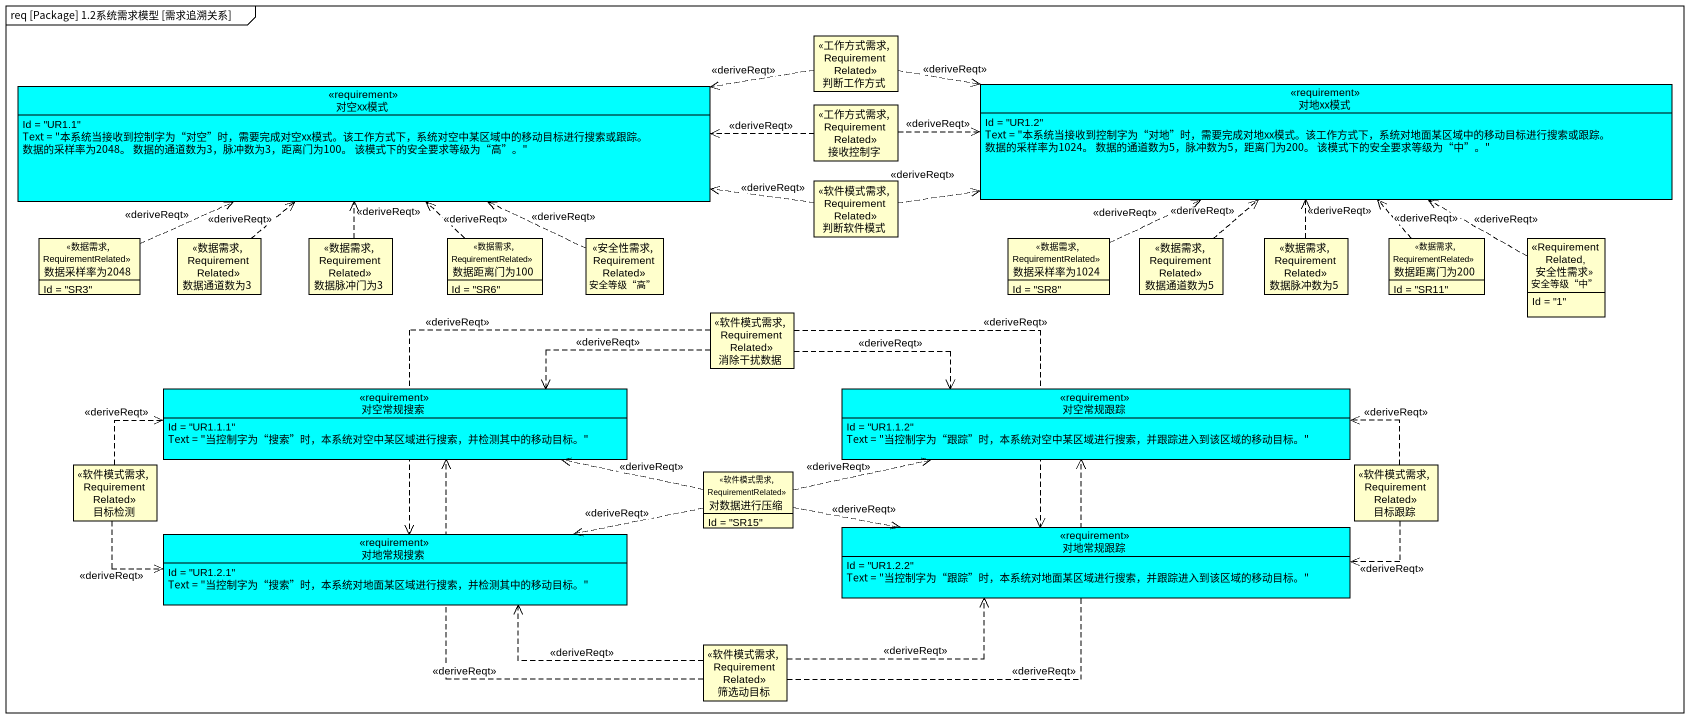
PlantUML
@startuml
mainframe req [Package] 1.2系统需求模型 [需求追溯关系]
hide circle
hide empty members
class 判断工作方式 <<工作方式需求, RequirementRelated>>
class 对空xx模式 <<requirement>> #00FFFF {
  Id = "UR1.1"
  Text = "本系统当接收到控制字为“对空”时，需要完成对空xx模式。该工作方式下，系统对空中某区域中的移动目标进行搜索或跟踪。 数据的采样率为2048。 数据的通道数为3，脉冲数为3，距离门为100。 该模式下的安全要求等级为“高”。"
}
class 接收控制字 <<工作方式需求, RequirementRelated>>
class 对地xx模式 <<requirement>> #00FFFF {
  Id = "UR1.2"
  Text = "本系统当接收到控制字为“对地”时，需要完成对地xx模式。该工作方式下，系统对地面某区域中的移动目标进行搜索或跟踪。 数据的采样率为1024。 数据的通道数为5，脉冲数为5，距离门为200。 该模式下的安全要求等级为“中”。"
}
class 判断软件模式 <<软件模式需求, RequirementRelated>>
class 数据采样率为2048 <<数据需求, RequirementRelated>> {
  Id = "SR3"
}
class 数据通道数为3 <<数据需求, RequirementRelated>>
class 数据脉冲门为3 <<数据需求, RequirementRelated>>
class 数据距离门为100 <<数据需求, RequirementRelated>> {
  Id = "SR6"
}
class "安全等级“高”" as 安全等级_高 <<安全性需求, RequirementRelated>>
class 数据采样率为1024 <<数据需求, RequirementRelated>> {
  Id = "SR8"
}
class 数据通道数为5 <<数据需求, RequirementRelated>>
class 数据脉冲数为5 <<数据需求, RequirementRelated>>
class 数据距离门为200 <<数据需求, RequirementRelated>> {
  Id = "SR11"
}
class "安全等级“中”" as 安全等级_中 <<RequirementRelated, 安全性需求>> {
  Id = "1"
}
class 消除干扰数据 <<软件模式需求, RequirementRelated>>
class 对空常规搜索 <<requirement>> #00FFFF {
  Id = "UR1.1.1"
  Text = "当控制字为“搜索”时，本系统对空中某区域进行搜索，并检测其中的移动目标。"
}
class 对空常规跟踪 <<requirement>> #00FFFF {
  Id = "UR1.1.2"
  Text = "当控制字为“跟踪”时，本系统对空中某区域进行搜索，并跟踪进入到该区域的移动目标。"
}
class 目标检测 <<软件模式需求, RequirementRelated>>
class 对数据进行压缩 <<软件模式需求, RequirementRelated>> {
  Id = "SR15"
}
class 目标跟踪 <<软件模式需求, RequirementRelated>>
class 对地常规搜索 <<requirement>> #00FFFF {
  Id = "UR1.2.1"
  Text = "当控制字为“搜索”时，本系统对地面某区域进行搜索，并检测其中的移动目标。"
}
class 对地常规跟踪 <<requirement>> #00FFFF {
  Id = "UR1.2.2"
  Text = "当控制字为“跟踪”时，本系统对地面某区域进行搜索，并跟踪进入到该区域的移动目标。"
}
class 筛选动目标 <<软件模式需求, RequirementRelated>>
判断工作方式 .left.> 对空xx模式 : <<deriveReqt>>
判断工作方式 .right.> 对地xx模式 : <<deriveReqt>>
接收控制字 .left.> 对空xx模式 : <<deriveReqt>>
接收控制字 .right.> 对地xx模式 : <<deriveReqt>>
判断软件模式 .left.> 对空xx模式 : <<deriveReqt>>
判断软件模式 .right.> 对地xx模式 : <<deriveReqt>>
数据采样率为2048 .right.> 对空xx模式 : <<deriveReqt>>
数据通道数为3 .up.> 对空xx模式 : <<deriveReqt>>
数据脉冲门为3 .up.> 对空xx模式 : <<deriveReqt>>
数据距离门为100 .up.> 对空xx模式 : <<deriveReqt>>
安全等级_高 .left.> 对空xx模式 : <<deriveReqt>>
数据采样率为1024 .right.> 对地xx模式 : <<deriveReqt>>
数据通道数为5 .up.> 对地xx模式 : <<deriveReqt>>
数据脉冲数为5 .up.> 对地xx模式 : <<deriveReqt>>
数据距离门为200 .up.> 对地xx模式 : <<deriveReqt>>
安全等级_中 .left.> 对地xx模式 : <<deriveReqt>>
消除干扰数据 .left.> 对空常规搜索 : <<deriveReqt>>
消除干扰数据 .right.> 对空常规跟踪 : <<deriveReqt>>
消除干扰数据 ..> 对地常规搜索 : <<deriveReqt>>
消除干扰数据 ..> 对地常规跟踪 : <<deriveReqt>>
目标检测 .right.> 对空常规搜索 : <<deriveReqt>>
目标检测 .right.> 对地常规搜索 : <<deriveReqt>>
对数据进行压缩 .left.> 对空常规搜索 : <<deriveReqt>>
对数据进行压缩 .right.> 对空常规跟踪 : <<deriveReqt>>
对数据进行压缩 .left.> 对地常规搜索 : <<deriveReqt>>
对数据进行压缩 .right.> 对地常规跟踪 : <<deriveReqt>>
目标跟踪 .left.> 对空常规跟踪 : <<deriveReqt>>
目标跟踪 .left.> 对地常规跟踪 : <<deriveReqt>>
筛选动目标 .up.> 对空常规搜索 : <<deriveReqt>>
筛选动目标 .up.> 对空常规跟踪 : <<deriveReqt>>
筛选动目标 .left.> 对地常规搜索 : <<deriveReqt>>
筛选动目标 .right.> 对地常规跟踪 : <<deriveReqt>>
@enduml
